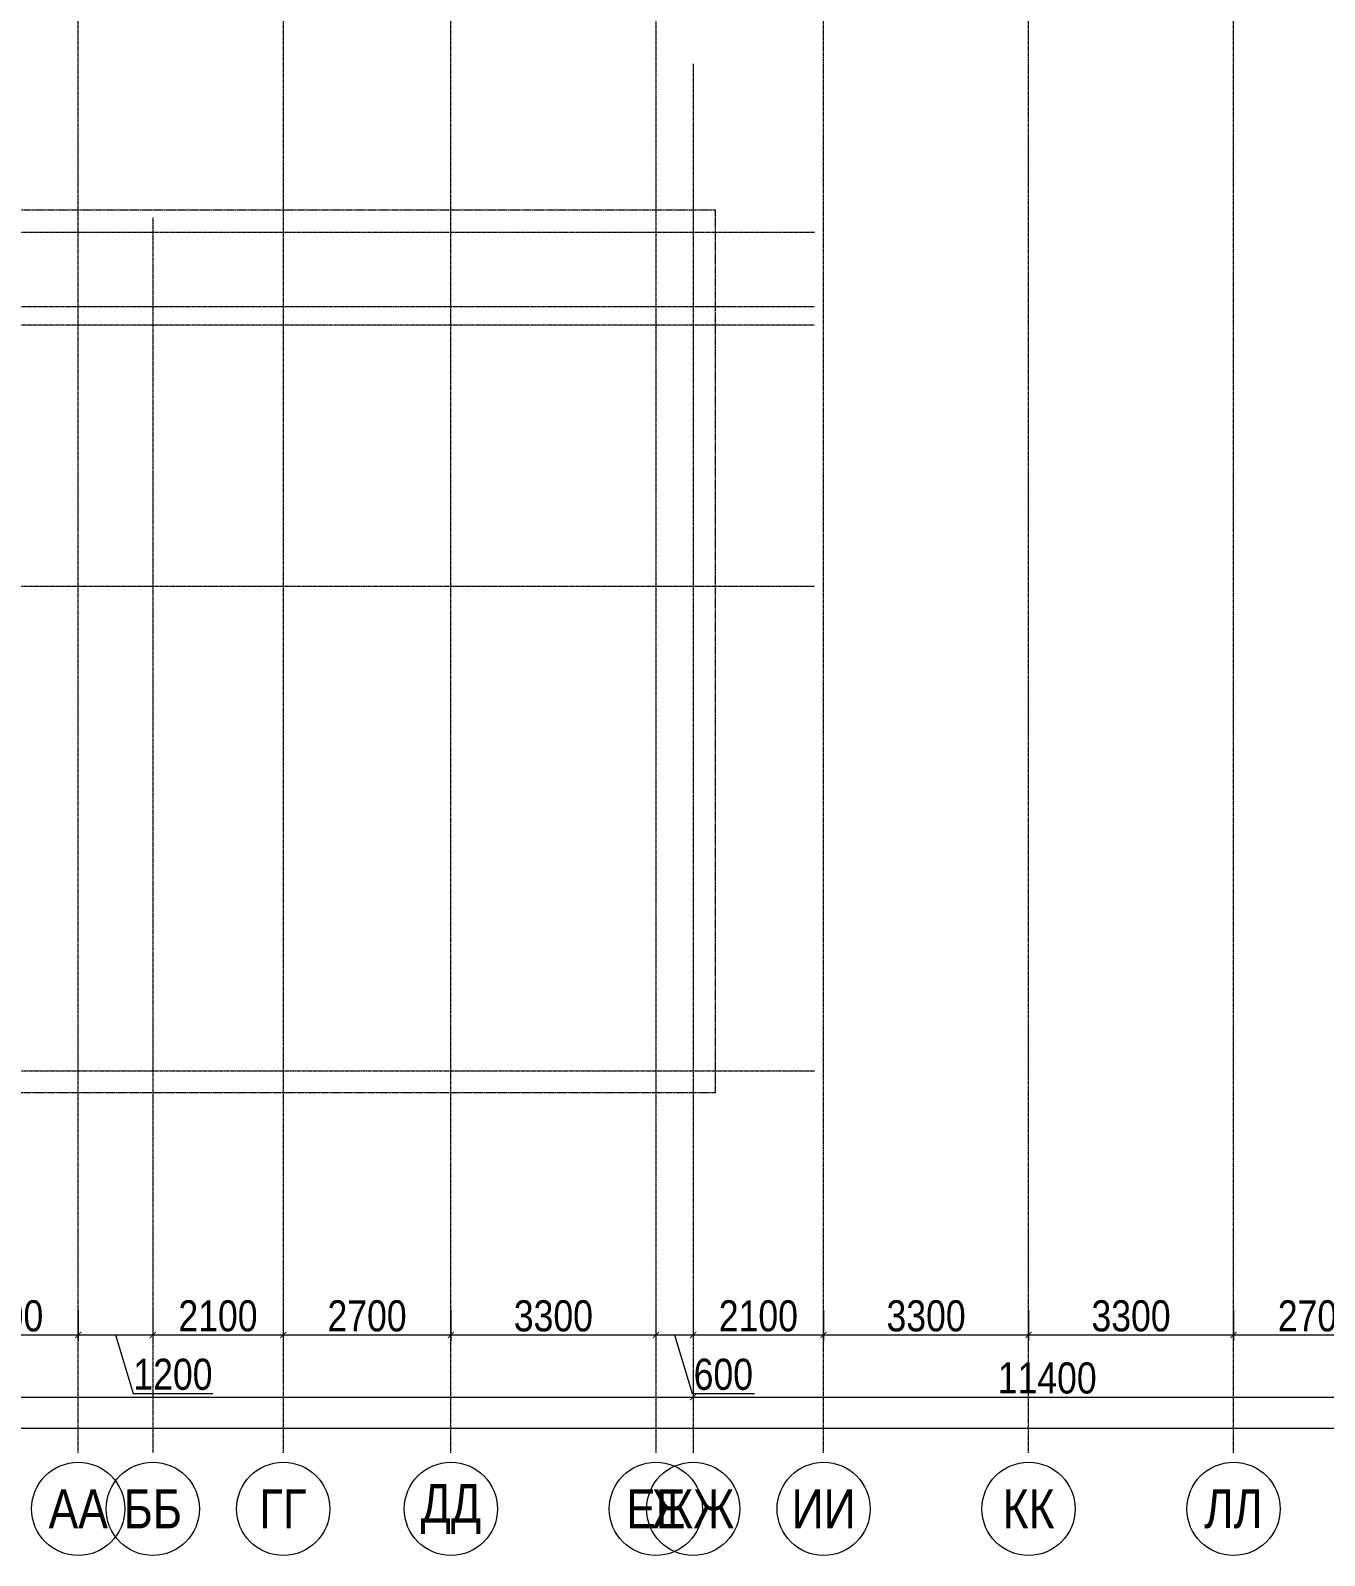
# Model space of a CAD drawing. Header units: millimetres. Extents: x 538266 to 1167394, y 114608 to 637157.
# Drawn here: x 1118866 to 1139698, y 488964 to 513515 of the extents above; entities that cross this region are included whole.
import ezdxf
from ezdxf.enums import TextEntityAlignment as Align

# ---------------------------------------------------------------- set-up
doc = ezdxf.new("R2010")
doc.units = ezdxf.units.MM
doc.linetypes.add('CENTER2', pattern=[28.575, 19.05, -3.175, 3.175, -3.175])
doc.linetypes.add('DASHED', pattern=[19.05, 12.7, -6.35])
doc.layers.get('Defpoints').update_dxf_attribs({"color": 140})
doc.layers.add('АР_Делит', color=120, linetype='Continuous', lineweight=0, plot=False)
doc.layers.add('РД_Оси_100', color=7, linetype='Continuous', lineweight=0, true_color=0x525252)
doc.layers.add('РД_Оси_размер', color=8, linetype='Continuous', lineweight=0)
doc.styles.add('style1', font='ARIALN.TTF')
doc.styles.add('ккк', font='isocpeur.ttf', dxfattribs={"width": 0.85, "oblique": 15})
doc.dimstyles.new('Dim100_ареал', dxfattribs={"dimscale": 100, "dimtxt": 2.5, "dimasz": 1, "dimexe": 1, "dimexo": 1, "dimgap": 0.5, "dimtad": 1, "dimzin": 12, "dimdsep": 46, "dimtxsty": 'style1', "dimblk": 'ARCHTICK', "dimcen": 1, "dimdle": 1, "dimclrd": 256, "dimclre": 256, "dimaunit": 1, "dimadec": 0, "dimazin": 3, "dimtfac": 1, "dimtmove": 1, "dimatfit": 3, "dimldrblk": 'OPEN30', "dimfxl": 4, "dimfxlon": 1, "dimtolj": 1, "dimtzin": 0, "dimlwd": 9, "dimlwe": 9, "dimarcsym": 0})

# ---------------------------------------------------------------- blocks, each defined once
blk = doc.blocks.new('A-iden')
at = {"linetype": 'Continuous', "lineweight": 5}
blk.add_circle((0, -4), 3, dxfattribs=at)
at = {"color": 0, "linetype": 'Continuous', "lineweight": 20, "style": 'ккк', "width": 0.85}
blk.add_attdef('ID', text='', height=8, dxfattribs=at).set_placement((0.314, -3.853), align=Align.MIDDLE_CENTER)
blk = doc.blocks.new('_ArchTick')
at = {"color": 0, "linetype": 'ByBlock', "const_width": 0.15}
blk.add_lwpolyline([(-0.5, -0.5), (0.5, 0.5)], dxfattribs=at)
blk = doc.blocks.new('*D947')
at = {"layer": 'Defpoints', "color": 0, "transparency": 16777216}
for p in [(70800, -3255), (73200, -3255), (73200, -4255)]:
    blk.add_point(p, dxfattribs=at)
at = {"layer": 'РД_Оси_размер', "lineweight": 9, "transparency": 16777216}
for p, q in [((70800, -3855), (70800, -4355)), ((73200, -3855), (73200, -4355)), ((70700, -4255), (73300, -4255))]:
    blk.add_line(p, q, dxfattribs=at)
at = {"layer": 'РД_Оси_размер', "lineweight": 9, "transparency": 16777216, "xscale": 100, "yscale": 100, "zscale": 100, "rotation": 180}
blk.add_blockref('_ArchTick', (70800, -4255), dxfattribs=at)
at = {"layer": 'РД_Оси_размер', "lineweight": 9, "transparency": 16777216, "xscale": 100, "yscale": 100, "zscale": 100}
blk.add_blockref('_ArchTick', (73200, -4255), dxfattribs=at)
at = {"layer": 'РД_Оси_размер', "color": 0, "transparency": 16777216, "insert": (72000, -3950), "char_height": 500, "attachment_point": 5, "style": 'style1'}
blk.add_mtext('\\A1;2400', dxfattribs=at)
blk = doc.blocks.new('_Open30')
at = {"color": 0, "linetype": 'ByBlock', "lineweight": -2}
for p, q in [((-1, 0.27), (0, 0)), ((0, 0), (-1, -0.27)), ((0, 0), (-1, 0))]:
    blk.add_line(p, q, dxfattribs=at)
blk = doc.blocks.new('*D948')
at = {"layer": 'Defpoints', "color": 0, "transparency": 16777216}
for p in [(73200, -3255), (74400, -3255), (74400, -4255)]:
    blk.add_point(p, dxfattribs=at)
at = {"layer": 'РД_Оси_размер', "lineweight": 9, "transparency": 16777216}
for p, q in [((73200, -3855), (73200, -4355)), ((74400, -3855), (74400, -4355)), ((73100, -4255), (74500, -4255)), ((73800, -4255), (74082, -5196)), ((74082, -5196), (75367, -5196))]:
    blk.add_line(p, q, dxfattribs=at)
at = {"layer": 'РД_Оси_размер', "lineweight": 9, "transparency": 16777216, "xscale": 100, "yscale": 100, "zscale": 100, "rotation": 180}
blk.add_blockref('_ArchTick', (73200, -4255), dxfattribs=at)
at = {"layer": 'РД_Оси_размер', "lineweight": 9, "transparency": 16777216, "xscale": 100, "yscale": 100, "zscale": 100}
blk.add_blockref('_ArchTick', (74400, -4255), dxfattribs=at)
at = {"layer": 'РД_Оси_размер', "color": 0, "transparency": 16777216, "insert": (74725, -4891), "char_height": 500, "attachment_point": 5, "style": 'style1'}
blk.add_mtext('\\A1;1200', dxfattribs=at)
blk = doc.blocks.new('*D949')
at = {"layer": 'Defpoints', "color": 0, "transparency": 16777216}
for p in [(74400, -3255), (76500, -3255), (76500, -4255)]:
    blk.add_point(p, dxfattribs=at)
at = {"layer": 'РД_Оси_размер', "lineweight": 9, "transparency": 16777216}
for p, q in [((74400, -3855), (74400, -4355)), ((76500, -3855), (76500, -4355)), ((74300, -4255), (76600, -4255))]:
    blk.add_line(p, q, dxfattribs=at)
at = {"layer": 'РД_Оси_размер', "lineweight": 9, "transparency": 16777216, "xscale": 100, "yscale": 100, "zscale": 100, "rotation": 180}
blk.add_blockref('_ArchTick', (74400, -4255), dxfattribs=at)
at = {"layer": 'РД_Оси_размер', "lineweight": 9, "transparency": 16777216, "xscale": 100, "yscale": 100, "zscale": 100}
blk.add_blockref('_ArchTick', (76500, -4255), dxfattribs=at)
at = {"layer": 'РД_Оси_размер', "color": 0, "transparency": 16777216, "insert": (75450, -3950), "char_height": 500, "attachment_point": 5, "style": 'style1'}
blk.add_mtext('\\A1;2100', dxfattribs=at)
blk = doc.blocks.new('*D950')
at = {"layer": 'Defpoints', "color": 0, "transparency": 16777216}
for p in [(76500, -3255), (79200, -3255), (79200, -4255)]:
    blk.add_point(p, dxfattribs=at)
at = {"layer": 'РД_Оси_размер', "lineweight": 9, "transparency": 16777216}
for p, q in [((76500, -3855), (76500, -4355)), ((79200, -3855), (79200, -4355)), ((76400, -4255), (79300, -4255))]:
    blk.add_line(p, q, dxfattribs=at)
at = {"layer": 'РД_Оси_размер', "lineweight": 9, "transparency": 16777216, "xscale": 100, "yscale": 100, "zscale": 100, "rotation": 180}
blk.add_blockref('_ArchTick', (76500, -4255), dxfattribs=at)
at = {"layer": 'РД_Оси_размер', "lineweight": 9, "transparency": 16777216, "xscale": 100, "yscale": 100, "zscale": 100}
blk.add_blockref('_ArchTick', (79200, -4255), dxfattribs=at)
at = {"layer": 'РД_Оси_размер', "color": 0, "transparency": 16777216, "insert": (77850, -3950), "char_height": 500, "attachment_point": 5, "style": 'style1'}
blk.add_mtext('\\A1;2700', dxfattribs=at)
blk = doc.blocks.new('*D951')
at = {"layer": 'Defpoints', "color": 0, "transparency": 16777216}
for p in [(79200, -3255), (82500, -3255), (82500, -4255)]:
    blk.add_point(p, dxfattribs=at)
at = {"layer": 'РД_Оси_размер', "lineweight": 9, "transparency": 16777216}
for p, q in [((79200, -3855), (79200, -4355)), ((82500, -3855), (82500, -4355)), ((79100, -4255), (82600, -4255))]:
    blk.add_line(p, q, dxfattribs=at)
at = {"layer": 'РД_Оси_размер', "lineweight": 9, "transparency": 16777216, "xscale": 100, "yscale": 100, "zscale": 100, "rotation": 180}
blk.add_blockref('_ArchTick', (79200, -4255), dxfattribs=at)
at = {"layer": 'РД_Оси_размер', "lineweight": 9, "transparency": 16777216, "xscale": 100, "yscale": 100, "zscale": 100}
blk.add_blockref('_ArchTick', (82500, -4255), dxfattribs=at)
at = {"layer": 'РД_Оси_размер', "color": 0, "transparency": 16777216, "insert": (80850, -3950), "char_height": 500, "attachment_point": 5, "style": 'style1'}
blk.add_mtext('\\A1;3300', dxfattribs=at)
blk = doc.blocks.new('*D952')
at = {"layer": 'Defpoints', "color": 0, "transparency": 16777216}
for p in [(82500, -3255), (83100, -3255), (83100, -4255)]:
    blk.add_point(p, dxfattribs=at)
at = {"layer": 'РД_Оси_размер', "lineweight": 9, "transparency": 16777216}
for p, q in [((82500, -3855), (82500, -4355)), ((83100, -3855), (83100, -4355)), ((82400, -4255), (83200, -4255)), ((82800, -4255), (83082, -5196)), ((83082, -5196), (84089, -5196))]:
    blk.add_line(p, q, dxfattribs=at)
at = {"layer": 'РД_Оси_размер', "lineweight": 9, "transparency": 16777216, "xscale": 100, "yscale": 100, "zscale": 100, "rotation": 180}
blk.add_blockref('_ArchTick', (82500, -4255), dxfattribs=at)
at = {"layer": 'РД_Оси_размер', "lineweight": 9, "transparency": 16777216, "xscale": 100, "yscale": 100, "zscale": 100}
blk.add_blockref('_ArchTick', (83100, -4255), dxfattribs=at)
at = {"layer": 'РД_Оси_размер', "color": 0, "transparency": 16777216, "insert": (83586, -4891), "char_height": 500, "attachment_point": 5, "style": 'style1'}
blk.add_mtext('\\A1;600', dxfattribs=at)
blk = doc.blocks.new('*D953')
at = {"layer": 'Defpoints', "color": 0, "transparency": 16777216}
for p in [(83100, -3255), (85200, -3255), (85200, -4255)]:
    blk.add_point(p, dxfattribs=at)
at = {"layer": 'РД_Оси_размер', "lineweight": 9, "transparency": 16777216}
for p, q in [((83100, -3855), (83100, -4355)), ((85200, -3855), (85200, -4355)), ((83000, -4255), (85300, -4255))]:
    blk.add_line(p, q, dxfattribs=at)
at = {"layer": 'РД_Оси_размер', "lineweight": 9, "transparency": 16777216, "xscale": 100, "yscale": 100, "zscale": 100, "rotation": 180}
blk.add_blockref('_ArchTick', (83100, -4255), dxfattribs=at)
at = {"layer": 'РД_Оси_размер', "lineweight": 9, "transparency": 16777216, "xscale": 100, "yscale": 100, "zscale": 100}
blk.add_blockref('_ArchTick', (85200, -4255), dxfattribs=at)
at = {"layer": 'РД_Оси_размер', "color": 0, "transparency": 16777216, "insert": (84150, -3950), "char_height": 500, "attachment_point": 5, "style": 'style1'}
blk.add_mtext('\\A1;2100', dxfattribs=at)
blk = doc.blocks.new('*D954')
at = {"layer": 'Defpoints', "color": 0, "transparency": 16777216}
for p in [(85200, -3255), (88500, -3255), (88500, -4255)]:
    blk.add_point(p, dxfattribs=at)
at = {"layer": 'РД_Оси_размер', "lineweight": 9, "transparency": 16777216}
for p, q in [((85200, -3855), (85200, -4355)), ((88500, -3855), (88500, -4355)), ((85100, -4255), (88600, -4255))]:
    blk.add_line(p, q, dxfattribs=at)
at = {"layer": 'РД_Оси_размер', "lineweight": 9, "transparency": 16777216, "xscale": 100, "yscale": 100, "zscale": 100, "rotation": 180}
blk.add_blockref('_ArchTick', (85200, -4255), dxfattribs=at)
at = {"layer": 'РД_Оси_размер', "lineweight": 9, "transparency": 16777216, "xscale": 100, "yscale": 100, "zscale": 100}
blk.add_blockref('_ArchTick', (88500, -4255), dxfattribs=at)
at = {"layer": 'РД_Оси_размер', "color": 0, "transparency": 16777216, "insert": (86850, -3950), "char_height": 500, "attachment_point": 5, "style": 'style1'}
blk.add_mtext('\\A1;3300', dxfattribs=at)
blk = doc.blocks.new('*D955')
at = {"layer": 'Defpoints', "color": 0, "transparency": 16777216}
for p in [(88500, -3255), (91800, -3255), (91800, -4255)]:
    blk.add_point(p, dxfattribs=at)
at = {"layer": 'РД_Оси_размер', "lineweight": 9, "transparency": 16777216}
for p, q in [((88500, -3855), (88500, -4355)), ((91800, -3855), (91800, -4355)), ((88400, -4255), (91900, -4255))]:
    blk.add_line(p, q, dxfattribs=at)
at = {"layer": 'РД_Оси_размер', "lineweight": 9, "transparency": 16777216, "xscale": 100, "yscale": 100, "zscale": 100, "rotation": 180}
blk.add_blockref('_ArchTick', (88500, -4255), dxfattribs=at)
at = {"layer": 'РД_Оси_размер', "lineweight": 9, "transparency": 16777216, "xscale": 100, "yscale": 100, "zscale": 100}
blk.add_blockref('_ArchTick', (91800, -4255), dxfattribs=at)
at = {"layer": 'РД_Оси_размер', "color": 0, "transparency": 16777216, "insert": (90150, -3950), "char_height": 500, "attachment_point": 5, "style": 'style1'}
blk.add_mtext('\\A1;3300', dxfattribs=at)
blk = doc.blocks.new('*D956')
at = {"layer": 'Defpoints', "color": 0, "transparency": 16777216}
for p in [(91800, -3255), (94500, -3255), (94500, -4255)]:
    blk.add_point(p, dxfattribs=at)
at = {"layer": 'РД_Оси_размер', "lineweight": 9, "transparency": 16777216}
for p, q in [((91800, -3855), (91800, -4355)), ((94500, -3855), (94500, -4355)), ((91700, -4255), (94600, -4255))]:
    blk.add_line(p, q, dxfattribs=at)
at = {"layer": 'РД_Оси_размер', "lineweight": 9, "transparency": 16777216, "xscale": 100, "yscale": 100, "zscale": 100, "rotation": 180}
blk.add_blockref('_ArchTick', (91800, -4255), dxfattribs=at)
at = {"layer": 'РД_Оси_размер', "lineweight": 9, "transparency": 16777216, "xscale": 100, "yscale": 100, "zscale": 100}
blk.add_blockref('_ArchTick', (94500, -4255), dxfattribs=at)
at = {"layer": 'РД_Оси_размер', "color": 0, "transparency": 16777216, "insert": (93150, -3950), "char_height": 500, "attachment_point": 5, "style": 'style1'}
blk.add_mtext('\\A1;2700', dxfattribs=at)
blk = doc.blocks.new('*D832')
at = {"layer": 'Defpoints', "color": 0, "transparency": 16777216}
for p in [(0, -3255), (114600, -3255), (114600, -5755)]:
    blk.add_point(p, dxfattribs=at)
at = {"layer": 'РД_Оси_размер', "lineweight": 9, "transparency": 16777216}
for p, q in [((0, -5355), (0, -5855)), ((114600, -5355), (114600, -5855)), ((-100, -5755), (114700, -5755))]:
    blk.add_line(p, q, dxfattribs=at)
at = {"layer": 'РД_Оси_размер', "lineweight": 9, "transparency": 16777216, "xscale": 100, "yscale": 100, "zscale": 100, "rotation": 180}
blk.add_blockref('_ArchTick', (0, -5755), dxfattribs=at)
at = {"layer": 'РД_Оси_размер', "lineweight": 9, "transparency": 16777216, "xscale": 100, "yscale": 100, "zscale": 100}
blk.add_blockref('_ArchTick', (114600, -5755), dxfattribs=at)
at = {"layer": 'РД_Оси_размер', "color": 0, "transparency": 16777216, "insert": (57300, -5450), "char_height": 500, "attachment_point": 5, "style": 'style1'}
blk.add_mtext('\\A1;114600', dxfattribs=at)
blk = doc.blocks.new('*D852')
at = {"layer": 'Defpoints', "color": 0, "transparency": 16777216}
for p in [(45600, -3255), (83100, -3255), (83100, -5255)]:
    blk.add_point(p, dxfattribs=at)
at = {"layer": 'РД_Оси_размер', "lineweight": 9, "transparency": 16777216}
for p, q in [((45600, -4855), (45600, -5355)), ((83100, -4855), (83100, -5355)), ((45500, -5255), (83200, -5255))]:
    blk.add_line(p, q, dxfattribs=at)
at = {"layer": 'РД_Оси_размер', "lineweight": 9, "transparency": 16777216, "xscale": 100, "yscale": 100, "zscale": 100, "rotation": 180}
blk.add_blockref('_ArchTick', (45600, -5255), dxfattribs=at)
at = {"layer": 'РД_Оси_размер', "lineweight": 9, "transparency": 16777216, "xscale": 100, "yscale": 100, "zscale": 100}
blk.add_blockref('_ArchTick', (83100, -5255), dxfattribs=at)
at = {"layer": 'РД_Оси_размер', "color": 0, "transparency": 16777216, "insert": (64350, -4950), "char_height": 500, "attachment_point": 5, "style": 'style1'}
blk.add_mtext('\\A1;37500', dxfattribs=at)
blk = doc.blocks.new('*D853')
at = {"layer": 'Defpoints', "color": 0, "transparency": 16777216}
for p in [(83100, -3255), (94500, -3255), (94500, -5255)]:
    blk.add_point(p, dxfattribs=at)
at = {"layer": 'РД_Оси_размер', "lineweight": 9, "transparency": 16777216}
for p, q in [((83100, -4855), (83100, -5355)), ((94500, -4855), (94500, -5355)), ((83000, -5255), (94600, -5255))]:
    blk.add_line(p, q, dxfattribs=at)
at = {"layer": 'РД_Оси_размер', "lineweight": 9, "transparency": 16777216, "xscale": 100, "yscale": 100, "zscale": 100, "rotation": 180}
blk.add_blockref('_ArchTick', (83100, -5255), dxfattribs=at)
at = {"layer": 'РД_Оси_размер', "lineweight": 9, "transparency": 16777216, "xscale": 100, "yscale": 100, "zscale": 100}
blk.add_blockref('_ArchTick', (94500, -5255), dxfattribs=at)
at = {"layer": 'РД_Оси_размер', "color": 0, "transparency": 16777216, "insert": (88800, -4950), "char_height": 500, "attachment_point": 5, "style": 'style1'}
blk.add_mtext('\\A1;11400', dxfattribs=at)
blk = doc.blocks.new('СОШ_2200_АР_ОСИ_М100_28.05.24')
at = {"layer": 'АР_Делит', "color": 251, "linetype": 'DASHED', "true_color": 0x636466}
blk.add_lwpolyline([(114955, 135155), (114955, -355), (93595.036, -355), (93595.036, 13855), (94145, 13855), (94145, 68320), (66055, 68320), (66055, 13857.73), (83455, 13857.73), (83455, -355), (45245, -355), (45245, 13145), (44695, 13145), (44695, 26755), (45245, 26755), (45245, 68320), (20455, 68320), (20455, 26755), (27955, 26755), (27955, 13145), (-355, 13145), (-355, 100855)], dxfattribs=at)
at = {"layer": 'РД_Оси_100', "color": 251, "linetype": 'CENTER2', "true_color": 0x636466}
for p, q in [((73200, -6155), (73200, 139938.679)), ((79200, -6155), (79200, 139938.679)), ((85200, -6155), (85200, 139938.679)), ((88500, -6155), (88500, 139938.679)), ((91800, -6155), (91800, 139938.679)), ((33000, 13500), (85055, 13500)), ((33000, 7800), (85055, 7800)), ((33000, 0), (85055, 0))]:
    blk.add_line(p, q, dxfattribs=at)
for points in [[(76500, 139938.679), (76500, -6155)], [(82500, 139938.679), (82500, -6155)], [(83100, 16208.195), (83100, -6155)], [(74400, 13738.107), (74400, -6155)], [(85055, 12300), (33500, 12300), (33000, 12450)], [(85055, 12000), (33500, 12000), (33000, 11850)]]:
    blk.add_lwpolyline(points, dxfattribs=at)
at = {"layer": 'РД_Оси_100', "color": 251, "true_color": 0x636466}
ref = blk.add_blockref('A-iden', (73200, -6054.999), dxfattribs=dict(at, xscale=250, yscale=250, zscale=250))
ref.add_attrib('ID', 'АА', dxfattribs={"layer": '0', "linetype": 'Continuous', "height": 625, "style": 'style1'}).set_placement((73200, -7054.999), align=Align.MIDDLE)
ref = blk.add_blockref('A-iden', (74400.734, -6054.999), dxfattribs=dict(at, xscale=250, yscale=250, zscale=250))
ref.add_attrib('ID', 'ББ', dxfattribs={"layer": '0', "linetype": 'Continuous', "height": 625, "style": 'style1'}).set_placement((74400.734, -7054.999), align=Align.MIDDLE)
ref = blk.add_blockref('A-iden', (76500.734, -6054.999), dxfattribs=dict(at, xscale=250, yscale=250, zscale=250))
ref.add_attrib('ID', 'ГГ', dxfattribs={"layer": '0', "linetype": 'Continuous', "height": 625, "style": 'style1'}).set_placement((76500.734, -7054.999), align=Align.MIDDLE)
ref = blk.add_blockref('A-iden', (79200, -6054.999), dxfattribs=dict(at, xscale=250, yscale=250, zscale=250))
ref.add_attrib('ID', 'ДД', dxfattribs={"layer": '0', "linetype": 'Continuous', "height": 625, "style": 'style1'}).set_placement((79200, -7054.999), align=Align.MIDDLE)
ref = blk.add_blockref('A-iden', (82499.266, -6054.999), dxfattribs=dict(at, xscale=250, yscale=250, zscale=250))
ref.add_attrib('ID', 'ЕЕ', dxfattribs={"layer": '0', "linetype": 'Continuous', "height": 625, "style": 'style1'}).set_placement((82499.266, -7054.999), align=Align.MIDDLE)
ref = blk.add_blockref('A-iden', (83100.734, -6054.999), dxfattribs=dict(at, xscale=250, yscale=250, zscale=250))
ref.add_attrib('ID', 'ЖЖ', dxfattribs={"layer": '0', "linetype": 'Continuous', "height": 625, "style": 'style1'}).set_placement((83100.734, -7054.999), align=Align.MIDDLE)
ref = blk.add_blockref('A-iden', (85200.734, -6054.999), dxfattribs=dict(at, xscale=250, yscale=250, zscale=250))
ref.add_attrib('ID', 'ИИ', dxfattribs={"layer": '0', "linetype": 'Continuous', "height": 625, "style": 'style1'}).set_placement((85200.734, -7054.999), align=Align.MIDDLE)
ref = blk.add_blockref('A-iden', (88500, -6054.999), dxfattribs=dict(at, xscale=250, yscale=250, zscale=250))
ref.add_attrib('ID', 'КК', dxfattribs={"layer": '0', "linetype": 'Continuous', "height": 625, "style": 'style1'}).set_placement((88500, -7054.999), align=Align.MIDDLE)
ref = blk.add_blockref('A-iden', (91800, -6054.999), dxfattribs=dict(at, xscale=250, yscale=250, zscale=250))
ref.add_attrib('ID', 'ЛЛ', dxfattribs={"layer": '0', "linetype": 'Continuous', "height": 625, "style": 'style1'}).set_placement((91800, -7054.999), align=Align.MIDDLE)
at = {"layer": 'РД_Оси_размер', "color": 251, "true_color": 0x636466}
for base, p1, p2, picture, middle in [((114600, -5755), (0, -3255), (114600, -3255), '*D832', (57300, -5449.714)), ((83100, -5255), (45600, -3255), (83100, -3255), '*D852', (64350, -4949.714)), ((73200, -4255), (70800, -3255), (73200, -3255), '*D947', (72000, -3949.714)), ((74400, -4255), (73200, -3255), (74400, -3255), '*D948', (74132.258, -4890.573)), ((76500, -4255), (74400, -3255), (76500, -3255), '*D949', (75450, -3949.714)), ((79200, -4255), (76500, -3255), (79200, -3255), '*D950', (77850, -3949.714)), ((82500, -4255), (79200, -3255), (82500, -3255), '*D951', (80850, -3949.714)), ((83100, -4255), (82500, -3255), (83100, -3255), '*D952', (83132.258, -4890.573)), ((85200, -4255), (83100, -3255), (85200, -3255), '*D953', (84150, -3949.714)), ((94500, -5255), (83100, -3255), (94500, -3255), '*D853', (88800, -4949.714)), ((88500, -4255), (85200, -3255), (88500, -3255), '*D954', (86850, -3949.714)), ((91800, -4255), (88500, -3255), (91800, -3255), '*D955', (90150, -3949.714)), ((94500, -4255), (91800, -3255), (94500, -3255), '*D956', (93150, -3949.714))]:
    dim = blk.add_linear_dim(base=base, p1=p1, p2=p2, dimstyle='Dim100_ареал', override={"dimtxt": 5}, dxfattribs=at)
    dim.commit()
    dim.dimension.update_dxf_attribs({"geometry": picture, "text_midpoint": middle})

msp = doc.modelspace()

# ---------------------------------------------------------------- block references
at = {"layer": 'РД_Оси_100', "lineweight": 25}
msp.add_blockref('СОШ_2200_АР_ОСИ_М100_28.05.24', (1046434, 496769), dxfattribs=at)

doc.saveas('drawing.dxf')
